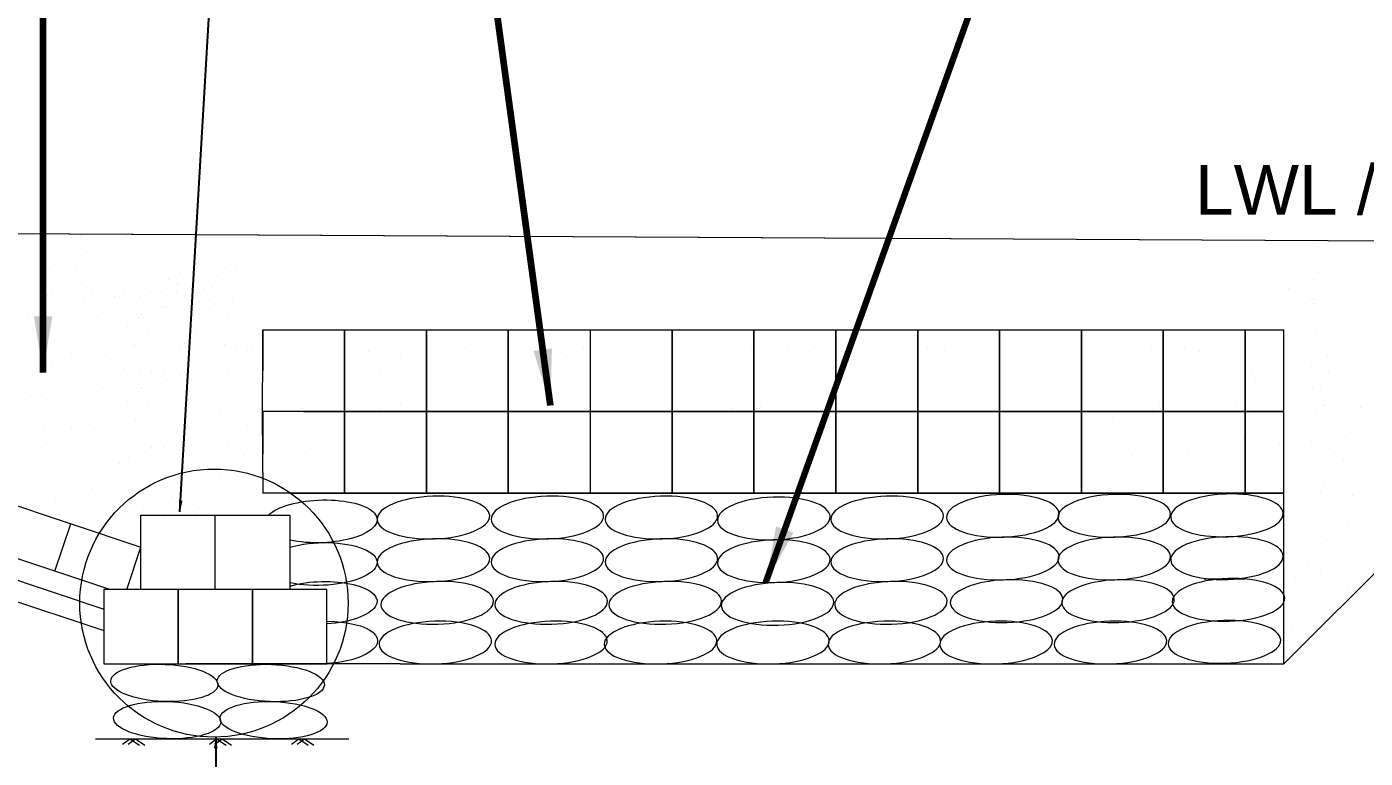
# Model space of a CAD drawing. Header units: inches. Extents: x -885 to 26362, y -28010 to 990.
# Drawn here: x 4186.1 to 4207.47, y -17514.32 to -17502.63 of the extents above; entities that cross this region are included whole.
import ezdxf

# ---------------------------------------------------------------- set-up
doc = ezdxf.new("R2010")
doc.units = ezdxf.units.IN
doc.header["$MEASUREMENT"] = 0
doc.layers.add('LINE', color=7, linetype='Continuous')
doc.styles.add('Arial-200', font='arial.ttf')
doc.styles.get("Standard").update_dxf_attribs({"font": 'arial.ttf'})
doc.dimstyles.get("Standard").update_dxf_attribs({"dimtxt": 0.18, "dimasz": 0.18, "dimexe": 0.18, "dimexo": 0.0625, "dimgap": 0.09, "dimtad": 0, "dimtih": 1, "dimtoh": 1, "dimdec": 4, "dimzin": 0, "dimdsep": 46, "dimtxsty": 'Standard', "dimcen": 0.09, "dimadec": 0, "dimazin": 0, "dimtfac": 1, "dimtdec": 4, "dimtofl": 0, "dimtmove": 0, "dimatfit": 3, "dimfxl": 1, "dimtolj": 1, "dimtzin": 0, "dimarcsym": 0})

msp = doc.modelspace()

# ---------------------------------------------------------------- linework, layer by layer
at = {"linetype": 'ByBlock', "lineweight": 20, "ltscale": 0.5}
for p, q in [((4189.865912, -17509.156882), (4189.868402, -17507.471904)), ((4189.865912, -17509.156882), (4189.868402, -17507.471904)), ((4206.176635, -17510.086743), (4206.176636, -17507.471904)), ((4206.176635, -17510.086743), (4206.176636, -17507.471904)), ((4189.867963, -17509.75327), (4189.869403, -17508.779323)), ((4189.867963, -17509.75327), (4189.869403, -17508.779323)), ((4206.176635, -17512.814553), (4206.176635, -17509.569277)), ((4206.176635, -17512.814553), (4206.176635, -17509.569277)), ((4192.0609, -17512.814553), (4192.924677, -17512.814553)), ((4192.0609, -17512.814553), (4192.924677, -17512.814553)), ((4187.198269, -17514.01286), (4191.246074, -17514.01286))]:
    msp.add_line(p, q, dxfattribs=at)
at = {"color": 0, "linetype": 'Continuous', "lineweight": 20, "ltscale": 0.5}
for p, q in [((4189.868402, -17507.471904), (4206.176636, -17507.471905)), ((4189.868402, -17507.471904), (4206.176636, -17507.471905)), ((4189.867963, -17509.75327), (4189.867963, -17510.086742)), ((4190.299152, -17510.086742), (4189.867963, -17510.086742)), ((4206.176635, -17510.086746), (4190.299152, -17510.086742)), ((4206.176635, -17510.086746), (4190.299152, -17510.086742)), ((4186.551244, -17511.332354), (4186.803776, -17510.575235)), ((4186.551244, -17511.332354), (4186.803776, -17510.575235)), ((4187.697024, -17511.626553), (4187.923152, -17510.948595)), ((4187.697024, -17511.626553), (4187.923152, -17510.948595))]:
    msp.add_line(p, q, dxfattribs=at)
at = {"linetype": 'ByBlock', "lineweight": 20, "ltscale": 0.5}
for points in [[(4187.923152, -17511.626553), (4187.923152, -17510.438553), (4190.299152, -17510.438553), (4190.299152, -17511.626553), (4189.111152, -17511.626553), (4189.111152, -17510.438553)], [(4187.923152, -17511.626553), (4187.923152, -17510.438553), (4190.299152, -17510.438553), (4190.299152, -17511.626553), (4189.111152, -17511.626553), (4189.111152, -17510.438553)], [(4187.631736, -17514.097705), (4187.747817, -17514.01286), (4187.898294, -17514.114892)], [(4187.721093, -17514.097705), (4187.837174, -17514.01286), (4187.987651, -17514.114892)], [(4189.016733, -17514.097705), (4189.132814, -17514.01286), (4189.283291, -17514.114892)], [(4189.10609, -17514.097705), (4189.222171, -17514.01286), (4189.372649, -17514.114892)], [(4190.329677, -17514.097705), (4190.445758, -17514.01286), (4190.596235, -17514.114892)], [(4190.419034, -17514.097705), (4190.535115, -17514.01286), (4190.685593, -17514.114892)]]:
    msp.add_lwpolyline(points, dxfattribs=at)
for points in [[(4187.329152, -17512.814553), (4188.517152, -17512.814553), (4188.517152, -17511.626553), (4187.329152, -17511.626553)], [(4187.329152, -17512.814553), (4188.517152, -17512.814553), (4188.517152, -17511.626553), (4187.329152, -17511.626553)], [(4188.517152, -17512.814553), (4189.705152, -17512.814553), (4189.705152, -17511.626553), (4188.517152, -17511.626553)], [(4188.517152, -17512.814553), (4189.705152, -17512.814553), (4189.705152, -17511.626553), (4188.517152, -17511.626553)], [(4189.705152, -17512.814553), (4190.893152, -17512.814553), (4190.893152, -17511.626553), (4189.705152, -17511.626553)], [(4189.705152, -17512.814553), (4190.893152, -17512.814553), (4190.893152, -17511.626553), (4189.705152, -17511.626553)]]:
    msp.add_lwpolyline(points, close=True, dxfattribs=at)
at = {"layer": 'LINE', "color": 7, "lineweight": 20, "ltscale": 0.5}
for p, q in [((4206.515214, -17505.746932), (4206.515214, -17505.746932)), ((4206.515214, -17505.746932), (4206.515214, -17505.746932)), ((4186.964982, -17505.960465), (4186.964982, -17505.960465)), ((4186.964982, -17505.960465), (4186.964982, -17505.960465)), ((4187.357694, -17505.829296), (4187.357694, -17505.829296)), ((4187.357694, -17505.829296), (4187.357694, -17505.829296)), ((4188.654917, -17505.87576), (4188.654917, -17505.87576)), ((4188.654917, -17505.87576), (4188.654917, -17505.87576)), ((4186.738638, -17506.162346), (4186.738638, -17506.162346)), ((4186.738638, -17506.162346), (4186.738638, -17506.162346)), ((4187.70085, -17505.988121), (4187.70085, -17505.988121)), ((4187.70085, -17505.988121), (4187.70085, -17505.988121)), ((4206.176635, -17512.814553), (4212.909772, -17506.081416)), ((4206.176635, -17512.814553), (4212.909772, -17506.081416)), ((4206.641264, -17506.096905), (4206.641264, -17506.096905)), ((4206.641264, -17506.096905), (4206.641264, -17506.096905)), ((4187.061038, -17506.215906), (4187.061038, -17506.215906)), ((4187.061038, -17506.215906), (4187.061038, -17506.215906)), ((4186.542872, -17506.437112), (4186.542872, -17506.437112)), ((4186.542872, -17506.437112), (4186.542872, -17506.437112)), ((4186.871106, -17506.463431), (4186.871106, -17506.463431)), ((4186.871106, -17506.463431), (4186.871106, -17506.463431)), ((4187.798996, -17506.570916), (4187.798996, -17506.570916)), ((4187.798996, -17506.570916), (4187.798996, -17506.570916)), ((4188.555715, -17506.557086), (4188.555715, -17506.557086)), ((4188.555715, -17506.557086), (4188.555715, -17506.557086)), ((4188.782142, -17506.478861), (4188.782142, -17506.478861)), ((4188.782142, -17506.478861), (4188.782142, -17506.478861)), ((4189.146777, -17506.597933), (4189.146777, -17506.597933)), ((4189.146777, -17506.597933), (4189.146777, -17506.597933)), ((4189.282, -17506.473192), (4189.282, -17506.473192)), ((4189.282, -17506.473192), (4189.282, -17506.473192)), ((4189.430429, -17506.466712), (4189.430429, -17506.466712)), ((4189.430429, -17506.466712), (4189.430429, -17506.466712)), ((4206.720169, -17506.581036), (4206.720169, -17506.581036)), ((4206.720169, -17506.581036), (4206.720169, -17506.581036)), ((4187.049466, -17506.796362), (4187.049466, -17506.796362)), ((4187.049466, -17506.796362), (4187.049466, -17506.796362)), ((4187.442007, -17506.759202), (4187.442007, -17506.759202)), ((4187.442007, -17506.759202), (4187.442007, -17506.759202)), ((4188.356639, -17506.673358), (4188.356639, -17506.673358)), ((4188.356639, -17506.673358), (4188.356639, -17506.673358)), ((4188.500059, -17506.738087), (4188.500059, -17506.738087)), ((4188.500059, -17506.738087), (4188.500059, -17506.738087)), ((4188.537011, -17506.77134), (4188.537011, -17506.77134)), ((4188.537011, -17506.77134), (4188.537011, -17506.77134)), ((4188.731356, -17506.792717), (4188.731356, -17506.792717)), ((4188.731356, -17506.792717), (4188.731356, -17506.792717)), ((4188.782243, -17506.825699), (4188.782243, -17506.825699)), ((4188.782243, -17506.825699), (4188.782243, -17506.825699)), ((4188.924067, -17506.807795), (4188.924067, -17506.807795)), ((4188.924067, -17506.807795), (4188.924067, -17506.807795)), ((4189.072496, -17506.801315), (4189.072496, -17506.801315)), ((4189.072496, -17506.801315), (4189.072496, -17506.801315)), ((4206.248584, -17506.816706), (4206.248584, -17506.816706)), ((4206.248584, -17506.816706), (4206.248584, -17506.816706)), ((4206.64161, -17506.669295), (4206.64161, -17506.669295)), ((4206.64161, -17506.669295), (4206.64161, -17506.669295)), ((4186.431128, -17506.928351), (4186.431128, -17506.928351)), ((4186.431128, -17506.928351), (4186.431128, -17506.928351)), ((4186.48794, -17506.871562), (4186.48794, -17506.871562)), ((4186.48794, -17506.871562), (4186.48794, -17506.871562)), ((4187.022191, -17506.969198), (4187.022191, -17506.969198)), ((4187.022191, -17506.969198), (4187.022191, -17506.969198)), ((4187.131713, -17506.897762), (4187.131713, -17506.897762)), ((4187.131713, -17506.897762), (4187.131713, -17506.897762)), ((4187.312288, -17506.904885), (4187.312288, -17506.904885)), ((4187.312288, -17506.904885), (4187.312288, -17506.904885)), ((4187.50234, -17506.957526), (4187.50234, -17506.957526)), ((4187.50234, -17506.957526), (4187.50234, -17506.957526)), ((4187.574799, -17506.945566), (4187.574799, -17506.945566)), ((4187.574799, -17506.945566), (4187.574799, -17506.945566)), ((4187.638459, -17506.907387), (4187.638459, -17506.907387)), ((4187.638459, -17506.907387), (4187.638459, -17506.907387)), ((4187.90097, -17506.948069), (4187.90097, -17506.948069)), ((4187.90097, -17506.948069), (4187.90097, -17506.948069)), ((4187.933229, -17506.862767), (4187.933229, -17506.862767)), ((4187.933229, -17506.862767), (4187.933229, -17506.862767)), ((4188.081658, -17506.856287), (4188.081658, -17506.856287)), ((4188.081658, -17506.856287), (4188.081658, -17506.856287)), ((4188.2594, -17506.86527), (4188.2594, -17506.86527)), ((4188.2594, -17506.86527), (4188.2594, -17506.86527)), ((4188.485486, -17506.865471), (4188.485486, -17506.865471)), ((4188.485486, -17506.865471), (4188.485486, -17506.865471)), ((4188.866338, -17507.015486), (4188.866338, -17507.015486)), ((4188.866338, -17507.015486), (4188.866338, -17507.015486)), ((4189.014767, -17507.009006), (4189.014767, -17507.009006)), ((4189.014767, -17507.009006), (4189.014767, -17507.009006)), ((4189.203441, -17506.946775), (4189.203441, -17506.946775)), ((4189.203441, -17506.946775), (4189.203441, -17506.946775)), ((4189.387228, -17507.022408), (4189.387228, -17507.022408)), ((4189.387228, -17507.022408), (4189.387228, -17507.022408)), ((4206.666791, -17506.984931), (4206.666791, -17506.984931)), ((4206.666791, -17506.984931), (4206.666791, -17506.984931)), ((4207.216859, -17506.903572), (4207.216859, -17506.903572)), ((4207.216859, -17506.903572), (4207.216859, -17506.903572)), ((4186.134814, -17507.236534), (4186.134814, -17507.236534)), ((4186.134814, -17507.236534), (4186.134814, -17507.236534)), ((4186.375473, -17507.109352), (4186.375473, -17507.109352)), ((4186.375473, -17507.109352), (4186.375473, -17507.109352)), ((4186.60677, -17507.163982), (4186.60677, -17507.163982)), ((4186.60677, -17507.163982), (4186.60677, -17507.163982)), ((4187.312408, -17507.20505), (4187.312408, -17507.20505)), ((4187.312408, -17507.20505), (4187.312408, -17507.20505)), ((4187.932515, -17507.226191), (4187.932515, -17507.226191)), ((4187.932515, -17507.226191), (4187.932515, -17507.226191)), ((4188.295554, -17507.112995), (4188.295554, -17507.112995)), ((4188.295554, -17507.112995), (4188.295554, -17507.112995)), ((4188.325227, -17507.095023), (4188.325227, -17507.095023)), ((4188.325227, -17507.095023), (4188.325227, -17507.095023)), ((4188.668383, -17507.253847), (4188.668383, -17507.253847)), ((4188.668383, -17507.253847), (4188.668383, -17507.253847)), ((4189.092301, -17507.069288), (4189.092301, -17507.069288)), ((4189.092301, -17507.069288), (4189.092301, -17507.069288)), ((4189.329499, -17507.230099), (4189.329499, -17507.230099)), ((4189.329499, -17507.230099), (4189.329499, -17507.230099)), ((4206.515214, -17507.054351), (4206.515214, -17507.054351)), ((4206.515214, -17507.054351), (4206.515214, -17507.054351)), ((4206.64161, -17507.05462), (4206.64161, -17507.05462)), ((4206.64161, -17507.05462), (4206.64161, -17507.05462)), ((4186.154311, -17507.353876), (4186.154311, -17507.353876)), ((4186.154311, -17507.353876), (4186.154311, -17507.353876)), ((4186.200641, -17507.466288), (4186.200641, -17507.466288)), ((4186.200641, -17507.466288), (4186.200641, -17507.466288)), ((4186.416822, -17507.394557), (4186.416822, -17507.394557)), ((4186.416822, -17507.394557), (4186.416822, -17507.394557)), ((4186.775252, -17507.311759), (4186.775252, -17507.311759)), ((4186.775252, -17507.311759), (4186.775252, -17507.311759)), ((4187.037886, -17507.30682), (4187.037886, -17507.30682)), ((4187.037886, -17507.30682), (4187.037886, -17507.30682)), ((4187.186315, -17507.30034), (4187.186315, -17507.30034)), ((4187.186315, -17507.30034), (4187.186315, -17507.30034)), ((4187.706171, -17507.428073), (4187.706171, -17507.428073)), ((4187.706171, -17507.428073), (4187.706171, -17507.428073)), ((4187.8869, -17507.269752), (4187.8869, -17507.269752)), ((4187.8869, -17507.269752), (4187.8869, -17507.269752)), ((4188.845508, -17507.281379), (4188.845508, -17507.281379)), ((4188.845508, -17507.281379), (4188.845508, -17507.281379)), ((4189.034572, -17507.276979), (4189.034572, -17507.276979)), ((4189.034572, -17507.276979), (4189.034572, -17507.276979)), ((4189.868402, -17507.471904), (4189.868402, -17508.125614)), ((4189.868402, -17507.471904), (4189.868402, -17508.125614)), ((4191.175821, -17507.471904), (4191.175821, -17508.125614)), ((4191.175821, -17508.125614), (4191.175821, -17507.471904)), ((4191.175821, -17507.471904), (4191.175821, -17508.125614)), ((4191.175821, -17508.125614), (4191.175821, -17507.471904)), ((4192.48324, -17507.471904), (4192.48324, -17508.125614)), ((4192.48324, -17508.125614), (4192.48324, -17507.471904)), ((4192.48324, -17507.471904), (4192.48324, -17508.125614)), ((4192.48324, -17508.125614), (4192.48324, -17507.471904)), ((4193.79066, -17507.471904), (4193.79066, -17508.125614)), ((4193.79066, -17508.125614), (4193.79066, -17507.471904)), ((4193.79066, -17507.471904), (4193.79066, -17508.125614)), ((4193.79066, -17508.125614), (4193.79066, -17507.471904)), ((4195.098079, -17507.471904), (4195.098079, -17508.125614)), ((4195.098079, -17507.471904), (4195.098079, -17508.125614)), ((4196.405498, -17507.471904), (4196.405498, -17508.125614)), ((4196.405498, -17508.125614), (4196.405498, -17507.471904)), ((4196.405498, -17507.471904), (4196.405498, -17508.125614)), ((4196.405498, -17508.125614), (4196.405498, -17507.471904)), ((4197.712917, -17508.125614), (4197.712917, -17507.471904)), ((4197.712917, -17507.471904), (4197.712917, -17508.125614)), ((4197.712917, -17508.125614), (4197.712917, -17507.471904)), ((4197.712917, -17507.471904), (4197.712917, -17508.125614)), ((4199.020337, -17508.125614), (4199.020337, -17507.471904)), ((4199.020337, -17507.471904), (4199.020337, -17508.125614)), ((4199.020337, -17508.125614), (4199.020337, -17507.471904)), ((4199.020337, -17507.471904), (4199.020337, -17508.125614)), ((4200.327756, -17507.471904), (4200.327756, -17508.125614)), ((4200.327756, -17508.125614), (4200.327756, -17507.471904)), ((4200.327756, -17507.471904), (4200.327756, -17508.125614)), ((4200.327756, -17508.125614), (4200.327756, -17507.471904)), ((4201.635175, -17507.471904), (4201.635175, -17508.125614)), ((4201.635175, -17508.125614), (4201.635175, -17507.471904)), ((4201.635175, -17507.471904), (4201.635175, -17508.125614)), ((4201.635175, -17508.125614), (4201.635175, -17507.471904)), ((4202.942594, -17508.125614), (4202.942594, -17507.471904)), ((4202.942594, -17507.471904), (4202.942594, -17508.125614)), ((4202.942594, -17508.125614), (4202.942594, -17507.471904)), ((4202.942594, -17507.471904), (4202.942594, -17508.125614)), ((4204.250013, -17507.471904), (4204.250013, -17508.125614)), ((4204.250013, -17507.471904), (4204.250013, -17508.125614)), ((4204.250014, -17508.125614), (4204.250014, -17507.471904)), ((4204.250014, -17508.125614), (4204.250014, -17507.471904)), ((4205.557433, -17508.125614), (4205.557433, -17507.471904)), ((4205.557433, -17507.471904), (4205.557433, -17508.125614)), ((4205.557433, -17508.125614), (4205.557433, -17507.471904)), ((4205.557433, -17507.471904), (4205.557433, -17508.125614)), ((4206.64161, -17507.299562), (4206.64161, -17507.299562)), ((4206.64161, -17507.299562), (4206.64161, -17507.299562)), ((4206.666791, -17507.370255), (4206.666791, -17507.370255)), ((4206.666791, -17507.370255), (4206.666791, -17507.370255)), ((4207.343838, -17507.436847), (4207.343838, -17507.436847)), ((4207.343838, -17507.436847), (4207.343838, -17507.436847)), ((4177.84877, -17507.588352), (4187.923152, -17510.948595)), ((4177.84877, -17507.588352), (4187.923152, -17510.948595)), ((4186.543797, -17507.625112), (4186.543797, -17507.625112)), ((4186.543797, -17507.625112), (4186.543797, -17507.625112)), ((4188.028571, -17507.481633), (4188.028571, -17507.481633)), ((4188.028571, -17507.481633), (4188.028571, -17507.481633)), ((4188.787779, -17507.489069), (4188.787779, -17507.489069)), ((4188.787779, -17507.489069), (4188.787779, -17507.489069)), ((4189.606732, -17507.604781), (4189.606732, -17507.604781)), ((4189.606732, -17507.604781), (4189.606732, -17507.604781)), ((4189.867477, -17507.591323), (4189.867477, -17507.885019)), ((4189.867477, -17507.591323), (4189.867477, -17507.885019)), ((4189.867477, -17507.614766), (4189.867477, -17508.268475)), ((4189.867477, -17507.614766), (4189.867477, -17508.268475)), ((4206.674764, -17507.498869), (4206.674764, -17507.498869)), ((4206.674764, -17507.498869), (4206.674764, -17507.498869)), ((4186.36189, -17507.829007), (4186.36189, -17507.829007)), ((4186.36189, -17507.829007), (4186.36189, -17507.829007)), ((4186.816776, -17507.850971), (4186.816776, -17507.850971)), ((4186.816776, -17507.850971), (4186.816776, -17507.850971)), ((4187.106675, -17507.805095), (4187.106675, -17507.805095)), ((4187.106675, -17507.805095), (4187.106675, -17507.805095)), ((4187.799921, -17507.758916), (4187.799921, -17507.758916)), ((4187.799921, -17507.758916), (4187.799921, -17507.758916)), ((4187.838639, -17507.729157), (4187.838639, -17507.729157)), ((4187.838639, -17507.729157), (4187.838639, -17507.729157)), ((4188.556639, -17507.745086), (4188.556639, -17507.745086)), ((4188.556639, -17507.745086), (4188.556639, -17507.745086)), ((4188.613451, -17507.688297), (4188.613451, -17507.688297)), ((4188.613451, -17507.688297), (4188.613451, -17507.688297)), ((4189.147702, -17507.785933), (4189.147702, -17507.785933)), ((4189.147702, -17507.785933), (4189.147702, -17507.785933)), ((4189.257224, -17507.714498), (4189.257224, -17507.714498)), ((4189.257224, -17507.714498), (4189.257224, -17507.714498)), ((4189.437799, -17507.72162), (4189.437799, -17507.72162)), ((4189.437799, -17507.72162), (4189.437799, -17507.72162)), ((4189.627851, -17507.809471), (4189.627851, -17507.809471)), ((4189.627851, -17507.809471), (4189.627851, -17507.809471)), ((4189.70031, -17507.797511), (4189.70031, -17507.797511)), ((4189.70031, -17507.797511), (4189.70031, -17507.797511)), ((4191.563142, -17507.828684), (4191.563142, -17507.828684)), ((4191.563142, -17507.828684), (4191.563142, -17507.828684)), ((4192.062231, -17507.866428), (4192.062231, -17507.866428)), ((4192.062231, -17507.866428), (4192.062231, -17507.866428)), ((4192.29901, -17507.856339), (4192.29901, -17507.856339)), ((4192.29901, -17507.856339), (4192.29901, -17507.856339)), ((4192.483564, -17507.834892), (4192.483564, -17507.834892)), ((4192.483564, -17507.834892), (4192.483564, -17507.834892)), ((4193.101243, -17507.752172), (4193.101243, -17507.752172)), ((4193.101243, -17507.752172), (4193.101243, -17507.752172)), ((4194.375589, -17507.803903), (4194.375589, -17507.803903)), ((4194.375589, -17507.803903), (4194.375589, -17507.803903)), ((4194.6381, -17507.844584), (4194.6381, -17507.844584)), ((4194.6381, -17507.844584), (4194.6381, -17507.844584)), ((4194.99653, -17507.761785), (4194.99653, -17507.761785)), ((4194.99653, -17507.761785), (4194.99653, -17507.761785)), ((4197.342879, -17507.827608), (4197.342879, -17507.827608)), ((4197.342879, -17507.827608), (4197.342879, -17507.827608)), ((4197.67921, -17507.746579), (4197.67921, -17507.746579)), ((4197.67921, -17507.746579), (4197.67921, -17507.746579)), ((4198.247931, -17507.764266), (4198.247931, -17507.764266)), ((4198.247931, -17507.764266), (4198.247931, -17507.764266)), ((4198.602571, -17507.823181), (4198.602571, -17507.823181)), ((4198.602571, -17507.823181), (4198.602571, -17507.823181)), ((4199.253037, -17507.866428), (4199.253037, -17507.866428)), ((4199.253037, -17507.866428), (4199.253037, -17507.866428)), ((4200.490506, -17507.771232), (4200.490506, -17507.771232)), ((4200.490506, -17507.771232), (4200.490506, -17507.771232)), ((4200.753017, -17507.811913), (4200.753017, -17507.811913)), ((4200.753017, -17507.811913), (4200.753017, -17507.811913)), ((4201.111447, -17507.729115), (4201.111447, -17507.729115)), ((4201.111447, -17507.729115), (4201.111447, -17507.729115)), ((4201.629118, -17507.836134), (4201.629118, -17507.836134)), ((4201.629118, -17507.836134), (4201.629118, -17507.836134)), ((4203.264655, -17507.861924), (4203.264655, -17507.861924)), ((4203.264655, -17507.861924), (4203.264655, -17507.861924)), ((4204.069288, -17507.79167), (4204.069288, -17507.79167)), ((4204.069288, -17507.79167), (4204.069288, -17507.79167)), ((4204.589409, -17507.765279), (4204.589409, -17507.765279)), ((4204.589409, -17507.765279), (4204.589409, -17507.765279)), ((4204.820705, -17507.819909), (4204.820705, -17507.819909)), ((4204.820705, -17507.819909), (4204.820705, -17507.819909)), ((4205.439129, -17507.793745), (4205.439129, -17507.793745)), ((4205.439129, -17507.793745), (4205.439129, -17507.793745)), ((4206.720168, -17507.888456), (4206.720168, -17507.888456)), ((4206.720168, -17507.888456), (4206.720168, -17507.888456)), ((4206.868597, -17507.881975), (4206.868597, -17507.881975)), ((4206.868597, -17507.881975), (4206.868597, -17507.881975)), ((4186.488865, -17508.059562), (4186.488865, -17508.059562)), ((4186.488865, -17508.059562), (4186.488865, -17508.059562)), ((4187.050391, -17507.984362), (4187.050391, -17507.984362)), ((4187.050391, -17507.984362), (4187.050391, -17507.984362)), ((4187.442932, -17507.947202), (4187.442932, -17507.947202)), ((4187.442932, -17507.947202), (4187.442932, -17507.947202)), ((4187.639384, -17508.095387), (4187.639384, -17508.095387)), ((4187.639384, -17508.095387), (4187.639384, -17508.095387)), ((4188.260325, -17508.05327), (4188.260325, -17508.05327)), ((4188.260325, -17508.05327), (4188.260325, -17508.05327)), ((4188.500984, -17507.926087), (4188.500984, -17507.926087)), ((4188.500984, -17507.926087), (4188.500984, -17507.926087)), ((4188.732281, -17507.980717), (4188.732281, -17507.980717)), ((4188.732281, -17507.980717), (4188.732281, -17507.980717)), ((4190.627415, -17508.062171), (4190.627415, -17508.062171)), ((4190.627415, -17508.062171), (4190.627415, -17508.062171)), ((4191.631271, -17508.056355), (4191.631271, -17508.056355)), ((4191.631271, -17508.056355), (4191.631271, -17508.056355)), ((4205.656867, -17508.102493), (4205.656867, -17508.102493)), ((4205.656867, -17508.102493), (4205.656867, -17508.102493)), ((4206.013857, -17507.914208), (4206.013857, -17507.914208)), ((4206.013857, -17507.914208), (4206.013857, -17507.914208)), ((4206.611506, -17508.057947), (4206.611506, -17508.057947)), ((4206.611506, -17508.057947), (4206.611506, -17508.057947)), ((4207.18333, -17508.103068), (4207.18333, -17508.103068)), ((4207.18333, -17508.103068), (4207.18333, -17508.103068)), ((4186.328362, -17508.162941), (4186.328362, -17508.162941)), ((4186.328362, -17508.162941), (4186.328362, -17508.162941)), ((4187.503265, -17508.145526), (4187.503265, -17508.145526)), ((4187.503265, -17508.145526), (4187.503265, -17508.145526)), ((4187.901895, -17508.136069), (4187.901895, -17508.136069)), ((4187.901895, -17508.136069), (4187.901895, -17508.136069)), ((4188.099246, -17508.163489), (4188.099246, -17508.163489)), ((4188.099246, -17508.163489), (4188.099246, -17508.163489)), ((4188.279822, -17508.170611), (4188.279822, -17508.170611)), ((4188.279822, -17508.170611), (4188.279822, -17508.170611)), ((4188.326152, -17508.283023), (4188.326152, -17508.283023)), ((4188.326152, -17508.283023), (4188.326152, -17508.283023)), ((4188.542333, -17508.211293), (4188.542333, -17508.211293)), ((4188.542333, -17508.211293), (4188.542333, -17508.211293)), ((4188.900763, -17508.128494), (4188.900763, -17508.128494)), ((4188.900763, -17508.128494), (4188.900763, -17508.128494)), ((4189.163397, -17508.123556), (4189.163397, -17508.123556)), ((4189.163397, -17508.123556), (4189.163397, -17508.123556)), ((4189.311826, -17508.117075), (4189.311826, -17508.117075)), ((4189.311826, -17508.117075), (4189.311826, -17508.117075)), ((4191.175821, -17508.125614), (4191.175821, -17508.779323)), ((4191.175821, -17508.779323), (4191.175821, -17508.125614)), ((4191.175821, -17508.125614), (4191.175821, -17508.779323)), ((4191.175821, -17508.779323), (4191.175821, -17508.125614)), ((4191.743124, -17508.113689), (4191.743124, -17508.113689)), ((4191.743124, -17508.113689), (4191.743124, -17508.113689)), ((4192.48324, -17508.125614), (4192.48324, -17508.779323)), ((4192.48324, -17508.779323), (4192.48324, -17508.125614)), ((4192.48324, -17508.125614), (4192.48324, -17508.779323)), ((4192.48324, -17508.779323), (4192.48324, -17508.125614)), ((4193.79066, -17508.125614), (4193.79066, -17508.779323)), ((4193.79066, -17508.779323), (4193.79066, -17508.125614)), ((4193.79066, -17508.125614), (4193.79066, -17508.779323)), ((4193.79066, -17508.779323), (4193.79066, -17508.125614)), ((4195.098079, -17508.125614), (4195.098079, -17508.779323)), ((4195.098079, -17508.125614), (4195.098079, -17508.779323)), ((4196.405498, -17508.125614), (4196.405498, -17508.779323)), ((4196.405498, -17508.779323), (4196.405498, -17508.125614)), ((4196.405498, -17508.125614), (4196.405498, -17508.779323)), ((4196.405498, -17508.779323), (4196.405498, -17508.125614)), ((4197.712917, -17508.779323), (4197.712917, -17508.125614)), ((4197.712917, -17508.125614), (4197.712917, -17508.779323)), ((4197.712917, -17508.779323), (4197.712917, -17508.125614)), ((4197.712917, -17508.125614), (4197.712917, -17508.779323)), ((4199.020337, -17508.779323), (4199.020337, -17508.125614)), ((4199.020337, -17508.125614), (4199.020337, -17508.779323)), ((4199.020337, -17508.779323), (4199.020337, -17508.125614)), ((4199.020337, -17508.125614), (4199.020337, -17508.779323)), ((4200.327756, -17508.125614), (4200.327756, -17508.779324)), ((4200.327756, -17508.779323), (4200.327756, -17508.125614)), ((4200.327756, -17508.125614), (4200.327756, -17508.779324)), ((4200.327756, -17508.779323), (4200.327756, -17508.125614)), ((4201.635175, -17508.125614), (4201.635175, -17508.779324)), ((4201.635175, -17508.779324), (4201.635175, -17508.125614)), ((4201.635175, -17508.125614), (4201.635175, -17508.779324)), ((4201.635175, -17508.779324), (4201.635175, -17508.125614)), ((4202.942594, -17508.779324), (4202.942594, -17508.125614)), ((4202.942594, -17508.125614), (4202.942594, -17508.779324)), ((4202.942594, -17508.779324), (4202.942594, -17508.125614)), ((4202.942594, -17508.125614), (4202.942594, -17508.779324)), ((4204.250013, -17508.779324), (4204.250013, -17508.125614)), ((4204.250013, -17508.125614), (4204.250013, -17508.779324)), ((4204.250013, -17508.779324), (4204.250013, -17508.125614)), ((4204.250013, -17508.125614), (4204.250013, -17508.779324)), ((4205.557433, -17508.779324), (4205.557433, -17508.125614)), ((4205.557433, -17508.125614), (4205.557433, -17508.779323)), ((4205.557433, -17508.779324), (4205.557433, -17508.125614)), ((4205.557433, -17508.125614), (4205.557433, -17508.779323)), ((4205.717201, -17508.300818), (4205.717201, -17508.300818)), ((4205.717201, -17508.300818), (4205.717201, -17508.300818)), ((4206.588232, -17508.135666), (4206.588232, -17508.135666)), ((4206.588232, -17508.135666), (4206.588232, -17508.135666)), ((4206.888402, -17508.149948), (4206.888402, -17508.149948)), ((4206.888402, -17508.149948), (4206.888402, -17508.149948)), ((4177.879933, -17508.439468), (4187.435167, -17511.626553)), ((4177.879933, -17508.439468), (4187.435167, -17511.626553)), ((4186.776177, -17508.499759), (4186.776177, -17508.499759)), ((4186.776177, -17508.499759), (4186.776177, -17508.499759)), ((4187.038811, -17508.49482), (4187.038811, -17508.49482)), ((4187.038811, -17508.49482), (4187.038811, -17508.49482)), ((4187.18724, -17508.48834), (4187.18724, -17508.48834)), ((4187.18724, -17508.48834), (4187.18724, -17508.48834)), ((4187.313333, -17508.39305), (4187.313333, -17508.39305)), ((4187.313333, -17508.39305), (4187.313333, -17508.39305)), ((4187.887824, -17508.457752), (4187.887824, -17508.457752)), ((4187.887824, -17508.457752), (4187.887824, -17508.457752)), ((4187.93344, -17508.414191), (4187.93344, -17508.414191)), ((4187.93344, -17508.414191), (4187.93344, -17508.414191)), ((4188.669308, -17508.441847), (4188.669308, -17508.441847)), ((4188.669308, -17508.441847), (4188.669308, -17508.441847)), ((4206.630484, -17508.416286), (4206.630484, -17508.416286)), ((4206.630484, -17508.416286), (4206.630484, -17508.416286)), ((4206.762352, -17508.430242), (4206.762352, -17508.430242)), ((4206.762352, -17508.430242), (4206.762352, -17508.430242)), ((4177.708461, -17508.728352), (4187.329152, -17511.93727)), ((4186.155236, -17508.541876), (4186.155236, -17508.541876)), ((4186.155236, -17508.541876), (4186.155236, -17508.541876)), ((4186.417747, -17508.582557), (4186.417747, -17508.582557)), ((4186.417747, -17508.582557), (4186.417747, -17508.582557)), ((4187.707096, -17508.616073), (4187.707096, -17508.616073)), ((4187.707096, -17508.616073), (4187.707096, -17508.616073)), ((4188.029496, -17508.669633), (4188.029496, -17508.669633)), ((4188.029496, -17508.669633), (4188.029496, -17508.669633)), ((4191.743124, -17508.743956), (4191.743124, -17508.743956)), ((4191.743124, -17508.743956), (4191.743124, -17508.743956)), ((4192.062231, -17508.673212), (4192.062231, -17508.673212)), ((4192.062231, -17508.673212), (4192.062231, -17508.673212)), ((4192.739504, -17508.696446), (4192.739504, -17508.696446)), ((4192.739504, -17508.696446), (4192.739504, -17508.696446)), ((4194.462422, -17508.719383), (4194.462422, -17508.719383)), ((4194.462422, -17508.719383), (4194.462422, -17508.719383)), ((4196.953732, -17508.717428), (4196.953732, -17508.717428)), ((4196.953732, -17508.717428), (4196.953732, -17508.717428)), ((4197.352543, -17508.727583), (4197.352543, -17508.727583)), ((4197.352543, -17508.727583), (4197.352543, -17508.727583)), ((4197.818221, -17508.692438), (4197.818221, -17508.692438)), ((4197.818221, -17508.692438), (4197.818221, -17508.692438)), ((4198.93393, -17508.743956), (4198.93393, -17508.743956)), ((4198.93393, -17508.743956), (4198.93393, -17508.743956)), ((4200.577339, -17508.686712), (4200.577339, -17508.686712)), ((4200.577339, -17508.686712), (4200.577339, -17508.686712)), ((4204.188596, -17508.690045), (4204.188596, -17508.690045)), ((4204.188596, -17508.690045), (4204.188596, -17508.690045)), ((4204.369171, -17508.697167), (4204.369171, -17508.697167)), ((4204.369171, -17508.697167), (4204.369171, -17508.697167)), ((4205.401175, -17508.643632), (4205.401175, -17508.643632)), ((4205.401175, -17508.643632), (4205.401175, -17508.643632)), ((4206.807056, -17508.602199), (4206.807056, -17508.602199)), ((4206.807056, -17508.602199), (4206.807056, -17508.602199)), ((4206.81522, -17508.671194), (4206.81522, -17508.671194)), ((4206.81522, -17508.671194), (4206.81522, -17508.671194)), ((4207.403794, -17508.71816), (4207.403794, -17508.71816)), ((4207.403794, -17508.71816), (4207.403794, -17508.71816)), ((4187.839564, -17508.917157), (4187.839564, -17508.917157)), ((4187.839564, -17508.917157), (4187.839564, -17508.917157)), ((4188.614375, -17508.876297), (4188.614375, -17508.876297)), ((4188.614375, -17508.876297), (4188.614375, -17508.876297)), ((4189.175902, -17508.801097), (4189.175902, -17508.801097)), ((4189.175902, -17508.801097), (4189.175902, -17508.801097)), ((4189.868402, -17508.779323), (4189.868402, -17509.073019)), ((4190.522112, -17508.779323), (4189.868402, -17508.779323)), ((4189.868402, -17508.779323), (4189.868402, -17509.073019)), ((4190.522112, -17508.779323), (4189.868402, -17508.779323)), ((4189.868402, -17508.802766), (4189.868402, -17509.456475)), ((4189.868402, -17508.802766), (4189.868402, -17509.456475)), ((4191.175821, -17508.779323), (4190.522112, -17508.779323)), ((4190.522112, -17508.779323), (4191.175821, -17508.779323)), ((4191.175821, -17508.779323), (4190.522112, -17508.779323)), ((4190.522112, -17508.779323), (4191.175821, -17508.779323)), ((4191.175821, -17508.779323), (4191.175821, -17509.433033)), ((4191.829531, -17508.779323), (4191.175821, -17508.779323)), ((4191.175821, -17509.433033), (4191.175821, -17508.779323)), ((4191.175821, -17508.779323), (4191.829531, -17508.779323)), ((4191.175821, -17508.779323), (4191.175821, -17509.433033)), ((4191.829531, -17508.779323), (4191.175821, -17508.779323)), ((4191.175821, -17509.433033), (4191.175821, -17508.779323)), ((4191.175821, -17508.779323), (4191.829531, -17508.779323)), ((4192.48324, -17508.779323), (4191.829531, -17508.779323)), ((4191.829531, -17508.779323), (4192.48324, -17508.779323)), ((4192.48324, -17508.779323), (4191.829531, -17508.779323)), ((4191.829531, -17508.779323), (4192.48324, -17508.779323)), ((4192.48324, -17508.779323), (4192.48324, -17509.433033)), ((4193.13695, -17508.779323), (4192.48324, -17508.779323)), ((4192.48324, -17509.433033), (4192.48324, -17508.779323)), ((4192.48324, -17508.779323), (4193.13695, -17508.779323)), ((4192.48324, -17508.779323), (4192.48324, -17509.433033)), ((4193.13695, -17508.779323), (4192.48324, -17508.779323)), ((4192.48324, -17509.433033), (4192.48324, -17508.779323)), ((4192.48324, -17508.779323), (4193.13695, -17508.779323)), ((4192.666683, -17508.780984), (4192.666683, -17508.780984)), ((4192.666683, -17508.780984), (4192.666683, -17508.780984)), ((4192.905399, -17508.775859), (4192.905399, -17508.775859)), ((4192.905399, -17508.775859), (4192.905399, -17508.775859)), ((4193.79066, -17508.779323), (4193.13695, -17508.779323)), ((4193.13695, -17508.779323), (4193.79066, -17508.779323)), ((4193.79066, -17508.779323), (4193.13695, -17508.779323)), ((4193.13695, -17508.779323), (4193.79066, -17508.779323)), ((4193.79066, -17508.779323), (4193.79066, -17509.433033)), ((4194.444369, -17508.779323), (4193.79066, -17508.779323)), ((4193.79066, -17509.433033), (4193.79066, -17508.779323)), ((4193.79066, -17508.779323), (4194.444369, -17508.779323)), ((4193.79066, -17508.779323), (4193.79066, -17509.433033)), ((4194.444369, -17508.779323), (4193.79066, -17508.779323)), ((4193.79066, -17509.433033), (4193.79066, -17508.779323)), ((4193.79066, -17508.779323), (4194.444369, -17508.779323)), ((4195.098079, -17508.779323), (4194.444369, -17508.779323)), ((4194.444369, -17508.779323), (4195.098079, -17508.779323)), ((4195.098079, -17508.779323), (4194.444369, -17508.779323)), ((4194.444369, -17508.779323), (4195.098079, -17508.779323)), ((4195.098079, -17508.779323), (4195.098079, -17509.433033)), ((4195.751789, -17508.779323), (4195.098079, -17508.779323)), ((4195.098079, -17508.779323), (4195.751789, -17508.779323)), ((4195.098079, -17508.779323), (4195.098079, -17509.433033)), ((4195.751789, -17508.779323), (4195.098079, -17508.779323)), ((4195.098079, -17508.779323), (4195.751789, -17508.779323)), ((4196.405498, -17508.779323), (4195.751789, -17508.779323)), ((4195.751789, -17508.779323), (4196.405498, -17508.779323)), ((4196.405498, -17508.779323), (4195.751789, -17508.779323)), ((4195.751789, -17508.779323), (4196.405498, -17508.779323)), ((4196.405498, -17508.779323), (4196.405498, -17509.433033)), ((4197.059208, -17508.779323), (4196.405498, -17508.779323)), ((4196.405498, -17509.433033), (4196.405498, -17508.779323)), ((4196.405498, -17508.779323), (4197.059208, -17508.779323)), ((4196.405498, -17508.779323), (4196.405498, -17509.433033)), ((4197.059208, -17508.779323), (4196.405498, -17508.779323)), ((4196.405498, -17509.433033), (4196.405498, -17508.779323)), ((4196.405498, -17508.779323), (4197.059208, -17508.779323)), ((4196.476003, -17508.784875), (4196.476003, -17508.784875)), ((4196.476003, -17508.784875), (4196.476003, -17508.784875)), ((4197.712917, -17508.779323), (4197.059208, -17508.779323)), ((4197.059208, -17508.779323), (4197.712917, -17508.779323)), ((4197.712917, -17508.779323), (4197.059208, -17508.779323)), ((4197.059208, -17508.779323), (4197.712917, -17508.779323)), ((4197.712917, -17509.433033), (4197.712917, -17508.779323)), ((4197.712917, -17508.779323), (4197.712917, -17509.433033)), ((4198.366627, -17508.779323), (4197.712917, -17508.779323)), ((4197.712917, -17508.779323), (4198.366627, -17508.779323)), ((4197.712917, -17509.433033), (4197.712917, -17508.779323)), ((4197.712917, -17508.779323), (4197.712917, -17509.433033)), ((4198.366627, -17508.779323), (4197.712917, -17508.779323)), ((4197.712917, -17508.779323), (4198.366627, -17508.779323)), ((4199.020337, -17508.779323), (4198.366627, -17508.779323)), ((4198.366627, -17508.779323), (4199.020337, -17508.779323)), ((4199.020337, -17508.779323), (4198.366627, -17508.779323)), ((4198.366627, -17508.779323), (4199.020337, -17508.779323)), ((4199.020337, -17509.433033), (4199.020337, -17508.779323)), ((4199.020337, -17508.779323), (4199.020337, -17509.433033)), ((4199.674046, -17508.779323), (4199.020337, -17508.779323)), ((4199.020337, -17508.779323), (4199.674046, -17508.779323)), ((4199.020337, -17509.433033), (4199.020337, -17508.779323)), ((4199.020337, -17508.779323), (4199.020337, -17509.433033)), ((4199.674046, -17508.779323), (4199.020337, -17508.779323)), ((4199.020337, -17508.779323), (4199.674046, -17508.779323)), ((4200.327756, -17508.779323), (4199.674046, -17508.779323)), ((4199.674046, -17508.779323), (4200.327756, -17508.779323)), ((4200.327756, -17508.779323), (4199.674046, -17508.779323)), ((4199.674046, -17508.779323), (4200.327756, -17508.779323)), ((4200.327756, -17509.433033), (4200.327756, -17508.779323)), ((4200.327756, -17509.433033), (4200.327756, -17508.779323)), ((4200.327756, -17508.779324), (4200.327756, -17509.433033)), ((4200.981465, -17508.779324), (4200.327756, -17508.779324)), ((4200.327756, -17508.779324), (4200.981465, -17508.779324)), ((4200.327756, -17508.779324), (4200.327756, -17509.433033)), ((4200.981465, -17508.779324), (4200.327756, -17508.779324)), ((4200.327756, -17508.779324), (4200.981465, -17508.779324)), ((4200.42635, -17508.792918), (4200.42635, -17508.792918)), ((4200.42635, -17508.792918), (4200.42635, -17508.792918)), ((4201.635175, -17508.779324), (4200.981465, -17508.779324)), ((4200.981465, -17508.779324), (4201.635175, -17508.779324)), ((4201.635175, -17508.779324), (4200.981465, -17508.779324)), ((4200.981465, -17508.779324), (4201.635175, -17508.779324)), ((4201.635175, -17508.779324), (4201.635175, -17509.433033)), ((4202.288885, -17508.779324), (4201.635175, -17508.779324)), ((4201.635175, -17509.433033), (4201.635175, -17508.779324)), ((4201.635175, -17508.779324), (4202.288885, -17508.779324)), ((4201.635175, -17508.779324), (4201.635175, -17509.433033)), ((4202.288885, -17508.779324), (4201.635175, -17508.779324)), ((4201.635175, -17509.433033), (4201.635175, -17508.779324)), ((4201.635175, -17508.779324), (4202.288885, -17508.779324)), ((4202.215181, -17508.792304), (4202.215181, -17508.792304)), ((4202.215181, -17508.792304), (4202.215181, -17508.792304)), ((4202.942594, -17508.779324), (4202.288885, -17508.779324)), ((4202.288885, -17508.779324), (4202.942594, -17508.779324)), ((4202.942594, -17508.779324), (4202.288885, -17508.779324)), ((4202.288885, -17508.779324), (4202.942594, -17508.779324)), ((4202.942594, -17509.433033), (4202.942594, -17508.779324)), ((4202.942594, -17508.779324), (4202.942594, -17509.433033)), ((4203.596304, -17508.779324), (4202.942594, -17508.779324)), ((4202.942594, -17508.779324), (4203.596304, -17508.779324)), ((4202.942594, -17509.433033), (4202.942594, -17508.779324)), ((4202.942594, -17508.779324), (4202.942594, -17509.433033)), ((4203.596304, -17508.779324), (4202.942594, -17508.779324)), ((4202.942594, -17508.779324), (4203.596304, -17508.779324)), ((4203.432448, -17508.870216), (4203.432448, -17508.870216)), ((4203.432448, -17508.870216), (4203.432448, -17508.870216)), ((4204.250014, -17508.779324), (4203.596304, -17508.779324)), ((4203.596304, -17508.779324), (4204.250013, -17508.779324)), ((4204.250014, -17508.779324), (4203.596304, -17508.779324)), ((4203.596304, -17508.779324), (4204.250013, -17508.779324)), ((4204.079074, -17508.761481), (4204.079074, -17508.761481)), ((4204.079074, -17508.761481), (4204.079074, -17508.761481)), ((4204.250013, -17508.779324), (4204.250013, -17509.433033)), ((4204.903723, -17508.779324), (4204.250013, -17508.779324)), ((4204.250013, -17508.779324), (4204.250013, -17509.433033)), ((4204.903723, -17508.779324), (4204.250013, -17508.779324)), ((4204.250013, -17508.779324), (4204.903723, -17508.779324)), ((4204.250013, -17508.779324), (4204.903723, -17508.779324)), ((4204.250014, -17509.433033), (4204.250014, -17508.779324)), ((4204.250014, -17509.433033), (4204.250014, -17508.779324)), ((4204.405265, -17508.799472), (4204.405265, -17508.799472)), ((4204.405265, -17508.799472), (4204.405265, -17508.799472)), ((4205.557433, -17508.779324), (4204.903723, -17508.779324)), ((4204.903723, -17508.779324), (4205.557433, -17508.779324)), ((4205.557433, -17508.779324), (4204.903723, -17508.779324)), ((4204.903723, -17508.779324), (4205.557433, -17508.779324)), ((4205.557433, -17508.779323), (4205.557433, -17509.433033)), ((4206.176635, -17508.779323), (4205.557433, -17508.779323)), ((4205.557433, -17508.779323), (4206.176635, -17508.779323)), ((4205.557433, -17508.779323), (4205.557433, -17509.433033)), ((4206.176635, -17508.779323), (4205.557433, -17508.779323)), ((4205.557433, -17508.779323), (4206.176635, -17508.779323)), ((4205.557433, -17509.433033), (4205.557433, -17508.779324)), ((4205.557433, -17509.433033), (4205.557433, -17508.779324)), ((4205.712684, -17508.799472), (4205.712684, -17508.799472)), ((4205.712684, -17508.799472), (4205.712684, -17508.799472)), ((4206.674764, -17508.806288), (4206.674764, -17508.806288)), ((4206.674764, -17508.806288), (4206.674764, -17508.806288)), ((4206.835025, -17508.939167), (4206.835025, -17508.939167)), ((4206.835025, -17508.939167), (4206.835025, -17508.939167)), ((4177.690238, -17509.068352), (4187.329152, -17512.283348)), ((4177.690238, -17509.068352), (4187.329152, -17512.283348)), ((4178.727819, -17509.068352), (4187.329152, -17511.93727)), ((4186.362814, -17509.017007), (4186.362814, -17509.017007)), ((4186.362814, -17509.017007), (4186.362814, -17509.017007)), ((4186.8177, -17509.038971), (4186.8177, -17509.038971)), ((4186.8177, -17509.038971), (4186.8177, -17509.038971)), ((4187.1076, -17508.993095), (4187.1076, -17508.993095)), ((4187.1076, -17508.993095), (4187.1076, -17508.993095)), ((4189.628776, -17508.997471), (4189.628776, -17508.997471)), ((4189.628776, -17508.997471), (4189.628776, -17508.997471)), ((4207.240539, -17509.111801), (4207.240539, -17509.111801)), ((4207.240539, -17509.111801), (4207.240539, -17509.111801)), ((4186.329287, -17509.350941), (4186.329287, -17509.350941)), ((4186.329287, -17509.350941), (4186.329287, -17509.350941)), ((4188.100171, -17509.351489), (4188.100171, -17509.351489)), ((4188.100171, -17509.351489), (4188.100171, -17509.351489)), ((4188.280747, -17509.358611), (4188.280747, -17509.358611)), ((4188.280747, -17509.358611), (4188.280747, -17509.358611)), ((4188.901688, -17509.316494), (4188.901688, -17509.316494)), ((4188.901688, -17509.316494), (4188.901688, -17509.316494)), ((4189.164322, -17509.311556), (4189.164322, -17509.311556)), ((4189.164322, -17509.311556), (4189.164322, -17509.311556)), ((4189.312751, -17509.305075), (4189.312751, -17509.305075)), ((4189.312751, -17509.305075), (4189.312751, -17509.305075)), ((4190.627415, -17509.36959), (4190.627415, -17509.36959)), ((4190.627415, -17509.36959), (4190.627415, -17509.36959)), ((4204.990112, -17509.332202), (4204.990112, -17509.332202)), ((4204.990112, -17509.332202), (4204.990112, -17509.332202)), ((4205.252746, -17509.327264), (4205.252746, -17509.327264)), ((4205.252746, -17509.327264), (4205.252746, -17509.327264)), ((4205.527268, -17509.225494), (4205.527268, -17509.225494)), ((4205.527268, -17509.225494), (4205.527268, -17509.225494)), ((4206.10176, -17509.290195), (4206.10176, -17509.290195)), ((4206.10176, -17509.290195), (4206.10176, -17509.290195)), ((4206.621386, -17509.257067), (4206.621386, -17509.257067)), ((4206.621386, -17509.257067), (4206.621386, -17509.257067)), ((4206.908162, -17509.364081), (4206.908162, -17509.364081)), ((4206.908162, -17509.364081), (4206.908162, -17509.364081)), ((4186.521044, -17509.425581), (4186.521044, -17509.425581)), ((4186.521044, -17509.425581), (4186.521044, -17509.425581)), ((4187.726217, -17509.511503), (4187.726217, -17509.511503)), ((4187.726217, -17509.511503), (4187.726217, -17509.511503)), ((4187.990649, -17509.422924), (4187.990649, -17509.422924)), ((4187.990649, -17509.422924), (4187.990649, -17509.422924)), ((4188.543258, -17509.399293), (4188.543258, -17509.399293)), ((4188.543258, -17509.399293), (4188.543258, -17509.399293)), ((4189.568443, -17509.484429), (4189.568443, -17509.484429)), ((4189.568443, -17509.484429), (4189.568443, -17509.484429)), ((4189.864768, -17509.511858), (4189.864768, -17509.511858)), ((4189.864768, -17509.511858), (4189.864768, -17509.511858)), ((4191.175821, -17509.433033), (4191.175821, -17510.086742)), ((4191.175821, -17510.086742), (4191.175821, -17509.433033)), ((4191.175821, -17509.433033), (4191.175821, -17510.086742)), ((4191.175821, -17510.086742), (4191.175821, -17509.433033)), ((4192.48324, -17509.433033), (4192.48324, -17510.086742)), ((4192.48324, -17510.086742), (4192.48324, -17509.433033)), ((4192.48324, -17509.433033), (4192.48324, -17510.086742)), ((4192.48324, -17510.086742), (4192.48324, -17509.433033)), ((4193.79066, -17509.433033), (4193.79066, -17510.086743)), ((4193.79066, -17510.086743), (4193.79066, -17509.433033)), ((4193.79066, -17509.433033), (4193.79066, -17510.086743)), ((4193.79066, -17510.086743), (4193.79066, -17509.433033)), ((4195.098079, -17509.433033), (4195.098079, -17510.086743)), ((4195.098079, -17509.433033), (4195.098079, -17510.086743)), ((4196.405498, -17509.433033), (4196.405498, -17510.086743)), ((4196.405498, -17510.086743), (4196.405498, -17509.433033)), ((4196.405498, -17509.433033), (4196.405498, -17510.086743)), ((4196.405498, -17510.086743), (4196.405498, -17509.433033)), ((4197.712917, -17510.086743), (4197.712917, -17509.433033)), ((4197.712917, -17509.433033), (4197.712917, -17510.086743)), ((4197.712917, -17510.086743), (4197.712917, -17509.433033)), ((4197.712917, -17509.433033), (4197.712917, -17510.086743)), ((4199.020337, -17510.086743), (4199.020337, -17509.433033)), ((4199.020337, -17509.433033), (4199.020337, -17510.086743)), ((4199.020337, -17510.086743), (4199.020337, -17509.433033)), ((4199.020337, -17509.433033), (4199.020337, -17510.086743)), ((4200.327756, -17509.433033), (4200.327756, -17510.086743)), ((4200.327756, -17510.086743), (4200.327756, -17509.433033)), ((4200.327756, -17509.433033), (4200.327756, -17510.086743)), ((4200.327756, -17510.086743), (4200.327756, -17509.433033)), ((4201.635175, -17509.433033), (4201.635175, -17510.086743)), ((4201.635175, -17510.086743), (4201.635175, -17509.433033)), ((4201.635175, -17509.433033), (4201.635175, -17510.086743)), ((4201.635175, -17510.086743), (4201.635175, -17509.433033)), ((4202.942594, -17510.086743), (4202.942594, -17509.433033)), ((4202.942594, -17509.433033), (4202.942594, -17510.086743)), ((4202.942594, -17510.086743), (4202.942594, -17509.433033)), ((4202.942594, -17509.433033), (4202.942594, -17510.086743)), ((4203.751555, -17509.476624), (4203.751555, -17509.476624)), ((4203.751555, -17509.476624), (4203.751555, -17509.476624)), ((4204.250013, -17510.086743), (4204.250013, -17509.433033)), ((4204.250013, -17509.433033), (4204.250013, -17510.086743)), ((4204.250013, -17510.086743), (4204.250013, -17509.433033)), ((4204.250013, -17509.433033), (4204.250013, -17510.086743)), ((4204.631682, -17509.415001), (4204.631682, -17509.415001)), ((4204.631682, -17509.415001), (4204.631682, -17509.415001)), ((4205.058974, -17509.476624), (4205.058974, -17509.476624)), ((4205.058974, -17509.476624), (4205.058974, -17509.476624)), ((4205.557433, -17510.086743), (4205.557433, -17509.433033)), ((4205.557433, -17509.433033), (4205.557433, -17510.086743)), ((4205.557433, -17510.086743), (4205.557433, -17509.433033)), ((4205.557433, -17509.433033), (4205.557433, -17510.086743)), ((4207.129953, -17509.569439), (4207.129953, -17509.569439)), ((4207.129953, -17509.569439), (4207.129953, -17509.569439)), ((4187.575228, -17509.617709), (4187.575228, -17509.617709)), ((4187.575228, -17509.617709), (4187.575228, -17509.617709)), ((4187.1358, -17510.008259), (4187.1358, -17510.008259)), ((4187.1358, -17510.008259), (4187.1358, -17510.008259)), ((4188.396317, -17509.877907), (4188.396317, -17509.877907)), ((4188.396317, -17509.877907), (4188.396317, -17509.877907)), ((4189.171129, -17509.837047), (4189.171129, -17509.837047)), ((4189.171129, -17509.837047), (4189.171129, -17509.837047)), ((4206.807056, -17509.909619), (4206.807056, -17509.909619)), ((4206.807056, -17509.909619), (4206.807056, -17509.909619)), ((4206.970328, -17509.90249), (4206.970328, -17509.90249)), ((4206.970328, -17509.90249), (4206.970328, -17509.90249)), ((4186.561667, -17510.225587), (4186.561667, -17510.225587)), ((4186.561667, -17510.225587), (4186.561667, -17510.225587)), ((4186.993406, -17510.089805), (4186.993406, -17510.089805)), ((4186.993406, -17510.089805), (4186.993406, -17510.089805)), ((4188.126346, -17510.238022), (4188.126346, -17510.238022)), ((4188.126346, -17510.238022), (4188.126346, -17510.238022)), ((4188.417221, -17510.140586), (4188.417221, -17510.140586)), ((4188.417221, -17510.140586), (4188.417221, -17510.140586)), ((4188.696432, -17510.16828), (4188.696432, -17510.16828)), ((4188.696432, -17510.16828), (4188.696432, -17510.16828)), ((4189.02509, -17510.114591), (4189.02509, -17510.114591)), ((4189.02509, -17510.114591), (4189.02509, -17510.114591)), ((4190.299152, -17510.086742), (4193.79066, -17510.086742)), ((4190.299152, -17510.086742), (4193.79066, -17510.086742)), ((4190.522112, -17510.086742), (4191.175821, -17510.086742)), ((4190.522112, -17510.086742), (4191.175821, -17510.086742)), ((4191.175821, -17510.086742), (4191.829531, -17510.086742)), ((4191.175821, -17510.086742), (4191.829531, -17510.086742)), ((4191.829531, -17510.086742), (4192.48324, -17510.086742)), ((4191.829531, -17510.086742), (4192.48324, -17510.086742)), ((4192.48324, -17510.086742), (4193.13695, -17510.086742)), ((4192.48324, -17510.086742), (4193.13695, -17510.086742)), ((4193.13695, -17510.086743), (4193.79066, -17510.086743)), ((4193.13695, -17510.086743), (4193.79066, -17510.086743)), ((4193.79066, -17510.086743), (4194.444369, -17510.086743)), ((4193.79066, -17510.086743), (4194.444369, -17510.086743)), ((4194.444369, -17510.086743), (4195.098079, -17510.086743)), ((4194.444369, -17510.086743), (4195.098079, -17510.086743)), ((4195.098079, -17510.086743), (4195.751789, -17510.086743)), ((4195.098079, -17510.086743), (4195.751789, -17510.086743)), ((4195.751789, -17510.086743), (4196.405498, -17510.086743)), ((4195.751789, -17510.086743), (4196.405498, -17510.086743)), ((4196.405498, -17510.086743), (4197.059208, -17510.086743)), ((4196.405498, -17510.086743), (4197.059208, -17510.086743)), ((4197.059208, -17510.086743), (4197.712917, -17510.086743)), ((4197.059208, -17510.086743), (4197.712917, -17510.086743)), ((4197.712917, -17510.086743), (4198.366627, -17510.086743)), ((4197.712917, -17510.086743), (4198.366627, -17510.086743)), ((4198.366627, -17510.086743), (4199.020337, -17510.086743)), ((4198.366627, -17510.086743), (4199.020337, -17510.086743)), ((4199.020337, -17510.086743), (4199.674046, -17510.086743)), ((4199.020337, -17510.086743), (4199.674046, -17510.086743)), ((4199.674046, -17510.086743), (4200.327756, -17510.086743)), ((4199.674046, -17510.086743), (4200.327756, -17510.086743)), ((4200.327756, -17510.086743), (4200.981465, -17510.086743)), ((4200.327756, -17510.086743), (4200.981465, -17510.086743)), ((4200.981465, -17510.086743), (4201.635175, -17510.086743)), ((4200.981465, -17510.086743), (4201.635175, -17510.086743)), ((4201.635175, -17510.086743), (4202.288885, -17510.086743)), ((4201.635175, -17510.086743), (4202.288885, -17510.086743)), ((4202.288885, -17510.086743), (4202.942594, -17510.086743)), ((4202.288885, -17510.086743), (4202.942594, -17510.086743)), ((4202.942594, -17510.086743), (4203.596304, -17510.086743)), ((4202.942594, -17510.086743), (4203.596304, -17510.086743)), ((4203.596304, -17510.086743), (4204.250013, -17510.086743)), ((4203.596304, -17510.086743), (4204.250013, -17510.086743)), ((4204.250013, -17510.086743), (4205.575955, -17510.086743)), ((4204.250013, -17510.086743), (4205.575955, -17510.086743)), ((4205.557433, -17510.086743), (4206.176635, -17510.086746)), ((4205.557433, -17510.086743), (4206.176635, -17510.086746)), ((4206.753679, -17510.06857), (4206.753679, -17510.06857)), ((4206.753679, -17510.06857), (4206.753679, -17510.06857)), ((4207.268739, -17510.126965), (4207.268739, -17510.126965)), ((4207.268739, -17510.126965), (4207.268739, -17510.126965)), ((4207.350417, -17510.18453), (4207.350417, -17510.18453)), ((4207.350417, -17510.18453), (4207.350417, -17510.18453)), ((4187.960258, -17510.354848), (4187.960258, -17510.354848)), ((4187.960258, -17510.354848), (4187.960258, -17510.354848)), ((4188.547403, -17510.383674), (4188.547403, -17510.383674)), ((4188.547403, -17510.383674), (4188.547403, -17510.383674)), ((4188.656925, -17510.312238), (4188.656925, -17510.312238)), ((4188.656925, -17510.312238), (4188.656925, -17510.312238)), ((4188.80123, -17510.408851), (4188.80123, -17510.408851)), ((4188.80123, -17510.408851), (4188.80123, -17510.408851)), ((4188.8375, -17510.319361), (4188.8375, -17510.319361)), ((4188.8375, -17510.319361), (4188.8375, -17510.319361)), ((4189.100011, -17510.360042), (4189.100011, -17510.360042)), ((4189.100011, -17510.360042), (4189.100011, -17510.360042)), ((4189.458441, -17510.277243), (4189.458441, -17510.277243)), ((4189.458441, -17510.277243), (4189.458441, -17510.277243)), ((4188.282971, -17510.472252), (4188.282971, -17510.472252)), ((4188.282971, -17510.472252), (4188.282971, -17510.472252)), ((4206.708975, -17510.573765), (4206.708975, -17510.573765)), ((4206.708975, -17510.573765), (4206.708975, -17510.573765)), ((4207.187162, -17510.578172), (4207.187162, -17510.578172)), ((4207.187162, -17510.578172), (4207.187162, -17510.578172)), ((4189.548724, -17510.843826), (4189.548724, -17510.843826)), ((4189.548724, -17510.843826), (4189.548724, -17510.843826)), ((4206.854784, -17510.830451), (4206.854784, -17510.830451)), ((4206.854784, -17510.830451), (4206.854784, -17510.830451)), ((4207.422903, -17510.914816), (4207.422903, -17510.914816)), ((4207.422903, -17510.914816), (4207.422903, -17510.914816)), ((4206.343326, -17511.182893), (4206.343326, -17511.182893)), ((4206.343326, -17511.182893), (4206.343326, -17511.182893)), ((4206.558128, -17511.217061), (4206.558128, -17511.217061)), ((4206.558128, -17511.217061), (4206.558128, -17511.217061)), ((4206.588232, -17511.135829), (4206.588232, -17511.135829)), ((4206.588232, -17511.135829), (4206.588232, -17511.135829)), ((4204.903723, -17511.452276), (4205.557433, -17511.452276)), ((4204.903723, -17511.452276), (4205.557433, -17511.452276)), ((4206.368906, -17511.437587), (4206.368906, -17511.437587)), ((4206.368906, -17511.437587), (4206.368906, -17511.437587)), ((4206.753679, -17511.375989), (4206.753679, -17511.375989)), ((4206.753679, -17511.375989), (4206.753679, -17511.375989)), ((4206.916951, -17511.368861), (4206.916951, -17511.368861)), ((4206.916951, -17511.368861), (4206.916951, -17511.368861)), ((4206.577107, -17511.5754), (4206.577107, -17511.5754)), ((4206.577107, -17511.5754), (4206.577107, -17511.5754)), ((4206.843685, -17511.693867), (4206.843685, -17511.693867)), ((4206.843685, -17511.693867), (4206.843685, -17511.693867)), ((4207.215361, -17511.593336), (4207.215361, -17511.593336)), ((4207.215361, -17511.593336), (4207.215361, -17511.593336)), ((4206.311112, -17512.260943), (4206.311112, -17512.260943)), ((4206.311112, -17512.260943), (4206.311112, -17512.260943)), ((4192.0609, -17512.814553), (4188.638249, -17512.814553)), ((4192.0609, -17512.814553), (4188.638249, -17512.814553)), ((4192.924677, -17512.814553), (4206.176635, -17512.814553)), ((4192.924677, -17512.814553), (4206.176635, -17512.814553))]:
    msp.add_line(p, q, dxfattribs=at)
for points in [[(4212.909772, -17506.081416), (4166.697441, -17505.836807)], [(4212.909772, -17506.081416), (4172.692581, -17505.86854)]]:
    msp.add_lwpolyline(points, dxfattribs=at)
msp.add_circle((4189.090194, -17511.84267), 2.142748, dxfattribs=at)
msp.add_circle((4189.090194, -17511.84267), 2.142748, dxfattribs=at)
at = {"layer": 'LINE', "color": 7, "lineweight": 20, "ltscale": 0.5, "extrusion": (0, 0, -1)}
for centre, start_param, end_param in [((4190.798003, -17510.53622), 0.37839933, 5.31396663), ((4190.798003, -17510.53622), 0.37839933, 5.31396663), ((4190.798003, -17511.218604), 0.99504108, 5.31396663), ((4190.798003, -17511.218604), 0.99504108, 5.31396663), ((4190.796236, -17511.839717), 0.997403949, 4.617215797), ((4190.796236, -17511.839717), 0.997403949, 4.617215797), ((4190.805397, -17512.47336), 1.681541046, 4.890937013), ((4190.805397, -17512.47336), 1.681541046, 4.890937013)]:
    msp.add_ellipse(centre, major_axis=(-0.898346, -0.030541), ratio=0.379800122, start_param=start_param, end_param=end_param, dxfattribs=at)
for centre in [(4192.594695, -17510.475139), (4192.594695, -17510.475139), (4194.414842, -17510.475139), (4194.414842, -17510.475139), (4196.235005, -17510.475139), (4196.235005, -17510.475139), (4198.029988, -17510.490598), (4198.029988, -17510.490598), (4199.840445, -17510.475139), (4199.840445, -17510.475139), (4201.687115, -17510.447253), (4201.687115, -17510.447253), (4203.466629, -17510.447253), (4203.466629, -17510.447253), (4205.266667, -17510.44014), (4205.266667, -17510.44014), (4192.594695, -17511.157523), (4192.594695, -17511.157523), (4194.414842, -17511.157523), (4194.414842, -17511.157523), (4196.235005, -17511.157523), (4196.235005, -17511.157523), (4198.029988, -17511.172982), (4198.029988, -17511.172982), (4199.840445, -17511.157523), (4199.840445, -17511.157523), (4201.687115, -17511.129637), (4201.687115, -17511.129637), (4203.466629, -17511.129637), (4203.466629, -17511.129637), (4205.266667, -17511.122524), (4205.266667, -17511.122524), (4192.655034, -17511.839717), (4192.655034, -17511.839717), (4194.475181, -17511.839717), (4194.475181, -17511.839717), (4196.295343, -17511.839717), (4196.295343, -17511.839717), (4198.090326, -17511.855177), (4198.090326, -17511.855177), (4199.900783, -17511.839717), (4199.900783, -17511.839717), (4201.747453, -17511.811831), (4201.747453, -17511.811831), (4203.526967, -17511.811831), (4203.526967, -17511.811831), (4205.291001, -17511.791727), (4205.291001, -17511.791727), (4192.625559, -17512.47336), (4192.625559, -17512.47336), (4194.473289, -17512.47336), (4194.473289, -17512.47336), (4196.221849, -17512.47336), (4196.221849, -17512.47336), (4198.016832, -17512.47336), (4198.016832, -17512.47336), (4199.796346, -17512.47336), (4199.796346, -17512.47336), (4201.579908, -17512.47336), (4201.579908, -17512.47336), (4203.405839, -17512.47336), (4203.405839, -17512.47336), (4205.226608, -17512.46219), (4205.226608, -17512.46219)]:
    msp.add_ellipse(centre, major_axis=(-0.898346, -0.030541), ratio=0.379800122, dxfattribs=at)
at = {"layer": 'LINE', "color": 7, "lineweight": 20, "ltscale": 0.5}
for centre in [(4188.297467, -17513.119012), (4189.996757, -17513.120516), (4188.343058, -17513.712533), (4190.042348, -17513.714037)]:
    msp.add_ellipse(centre, major_axis=(-0.855829, 0.032565), ratio=0.347100484, dxfattribs=at)

# ---------------------------------------------------------------- texts
at = {"layer": 'LINE', "color": 7, "lineweight": 20, "ltscale": 0.5, "style": 'Arial-200'}
msp.add_text('LWL / EGL.', height=0.7923753, dxfattribs=at).set_placement((4204.757697, -17505.631207))
msp.add_text('LWL / EGL.', height=0.7923753, dxfattribs=at).set_placement((4204.757697, -17505.631207))

# ---------------------------------------------------------------- leaders
at = {"linetype": 'ByBlock', "lineweight": 20, "ltscale": 0.5}
for points in [[(4188.547403, -17510.383674), (4190.392976, -17478.734618)], [(4188.547403, -17510.383674), (4190.392976, -17478.734618)], [(4189.119374, -17513.98522), (4189.115977, -17515.48875), (4186.959279, -17515.48875)], [(4189.119374, -17513.98522), (4189.115977, -17515.48875), (4186.959279, -17515.48875)]]:
    msp.add_leader(points, dimstyle='Standard', override={"dimgap": 0.09, "dimtad": 0, "dimfxl": 700, "dimfxlon": 1}, dxfattribs=at)
at = {"layer": 'LINE', "color": 7, "lineweight": 20, "ltscale": 0.5}
for points in [[(4194.462422, -17508.684173), (4190.392976, -17478.734618), (4192.189542, -17478.734618)], [(4194.462422, -17508.684173), (4190.392976, -17478.734618), (4192.189542, -17478.734618)], [(4186.361155, -17508.157672), (4186.361155, -17491.383992), (4181.579359, -17491.383992)], [(4186.361155, -17508.157672), (4186.361155, -17491.383992), (4181.579359, -17491.383992)], [(4197.902034, -17511.514781), (4204.469284, -17493.153667), (4207.473507, -17493.239424)], [(4197.902034, -17511.514781), (4204.469284, -17493.153667), (4207.473507, -17493.239424)]]:
    msp.add_leader(points, dimstyle='Standard', override={"dimtxt": 1.2, "dimasz": 0.9, "dimclrd": 7, "dimclre": 7, "dimclrt": 7, "dimlwd": 65535, "dimlwe": 65535}, dxfattribs=at)

doc.saveas('drawing.dxf')
